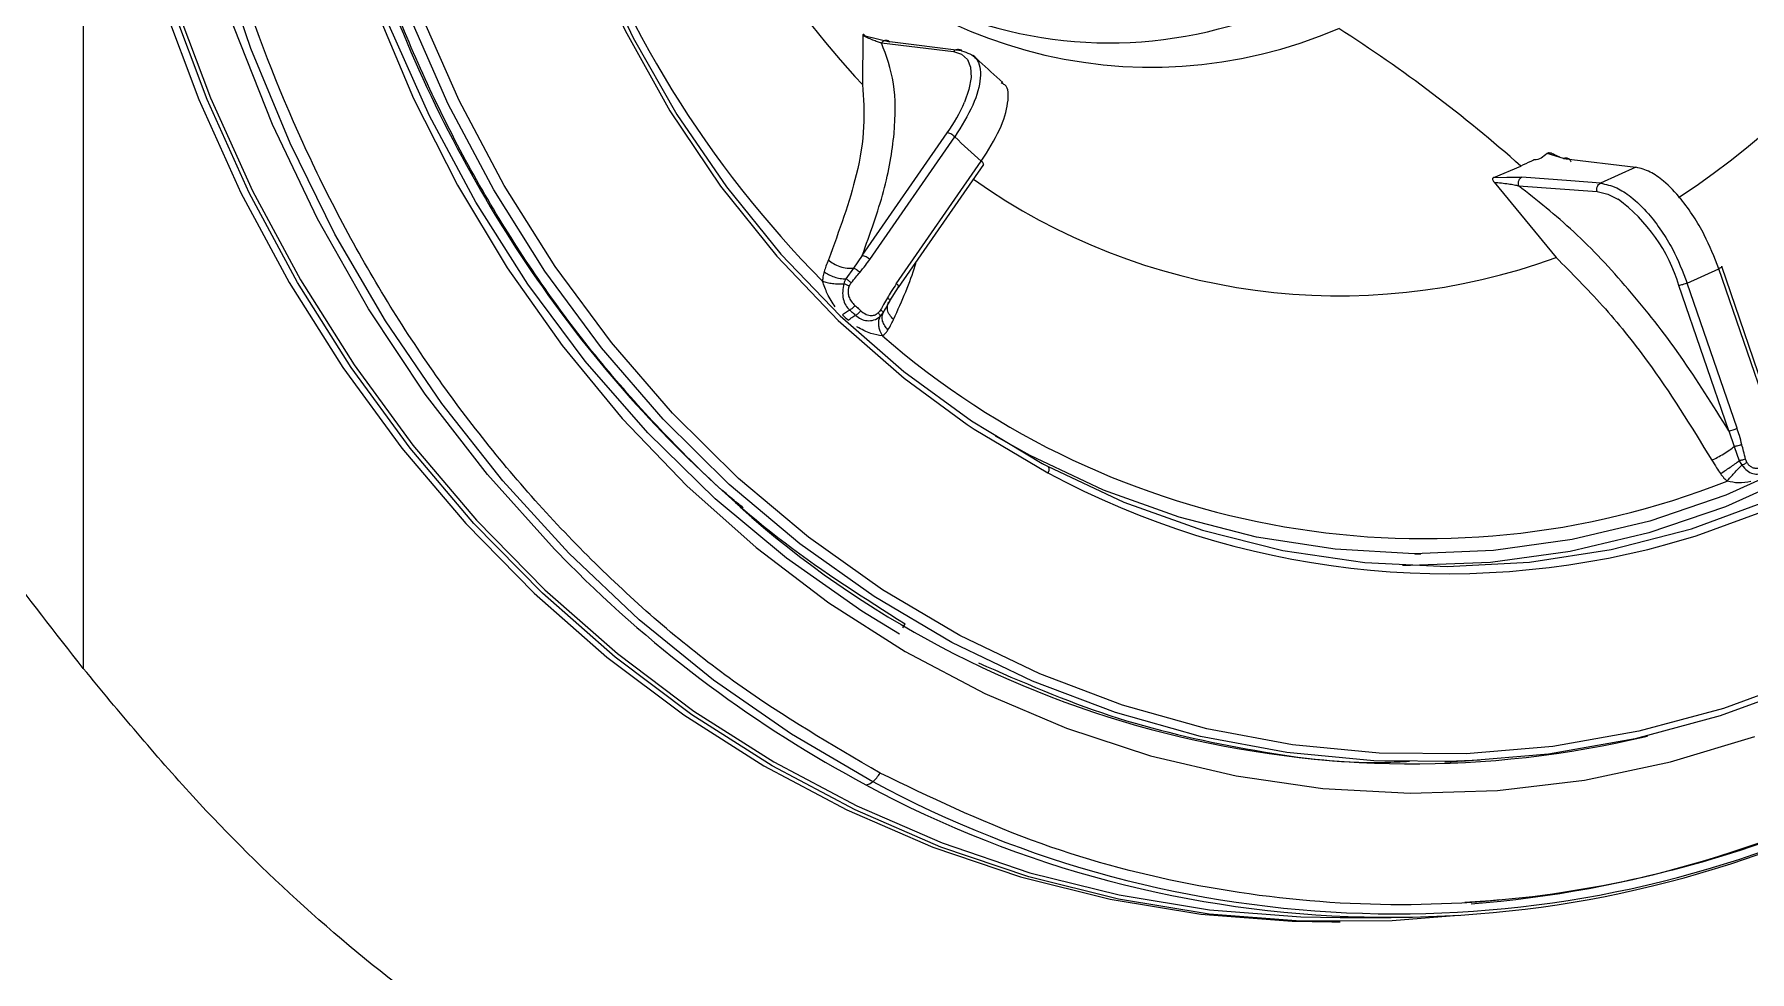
# Model space of a CAD drawing. Extents: x 939 to 1039, y 781 to 934.
# Drawn here: x 967.277 to 970.398, y 815.889 to 817.593 of the extents above; entities that cross this region are included whole.
import ezdxf

# ---------------------------------------------------------------- set-up
doc = ezdxf.new("R2010")
doc.units = 0
doc.header["$MEASUREMENT"] = 0
doc.layers.add('1', color=4, linetype='Continuous')

# ---------------------------------------------------------------- blocks, each defined once
blk = doc.blocks.new('Envoy')
at = {"layer": '1', "color": 3, "linetype": 'Continuous', "lineweight": 25}
for p, q in [((28.7128, 19.1585), (28.7128, 17.2654)), ((30.1311, 18.4162), (30.1306, 18.3272)), ((30.1351, 18.4161), (30.1799, 18.4047)), ((30.165, 18.403), (30.2958, 18.3872)), ((30.3107, 18.3888), (30.1799, 18.4047)), ((30.1298, 18.0165), (30.2845, 18.2396)), ((30.1435, 18.0092), (30.2982, 18.2322)), ((31.4059, 18.1929), (31.3758, 18.202)), ((31.3992, 18.195), (31.3892, 18.1992)), ((30.1918, 17.965), (30.3465, 18.188)), ((30.1958, 17.9583), (30.3509, 18.1819)), ((31.2792, 18.1584), (31.328, 18.179)), ((31.4059, 18.193), (31.5375, 18.1769)), ((31.5375, 18.1769), (31.4731, 18.1479)), ((31.2792, 18.1584), (31.3028, 18.1586)), ((31.2795, 18.1497), (31.3922, 18.0127)), ((31.3028, 18.1586), (31.33, 18.1588)), ((31.3238, 18.1433), (31.4668, 18.1325)), ((31.4192, 18.152), (31.33, 18.1588)), ((31.4731, 18.1479), (31.4192, 18.152)), ((30.1298, 18.0165), (30.1138, 17.9934)), ((30.1138, 17.9934), (30.1, 17.9738)), ((31.6308, 17.9664), (31.6883, 17.9923)), ((31.779, 17.7282), (31.6883, 17.9923)), ((31.7843, 17.732), (31.6937, 17.9962)), ((30.1803, 17.9341), (30.196, 17.9589)), ((31.7062, 17.6979), (31.6156, 17.962)), ((31.7214, 17.7022), (31.6308, 17.9664)), ((30.1678, 17.9119), (30.1719, 17.9192)), ((30.1719, 17.9192), (30.1798, 17.9331)), ((30.1621, 17.9051), (30.1678, 17.9119)), ((30.1666, 17.8703), (30.1634, 17.8766)), ((31.7062, 17.6979), (31.7163, 17.6692)), ((31.7163, 17.6692), (31.7252, 17.6432)), ((31.7252, 17.6432), (31.73, 17.6351)), ((31.135, 17.474), (31.146, 17.474)), ((30.2037, 17.3393), (30.208, 17.3464)), ((31.1897, 17.0954), (31.2131, 17.0963)), ((31.2532, 17.0988), (31.1972, 17.0964)), ((30.9844, 16.8047), (30.9995, 16.8047)), ((30.9995, 16.8126), (31.0919, 16.8126))]:
    blk.add_line(p, q, dxfattribs=at)
at = {"layer": '1', "color": 3, "linetype": 'Continuous', "lineweight": 25, "flags": 128}
for points in [[(30.149, 17.0597), (30.0012, 17.1459), (29.8592, 17.2442), (29.7239, 17.3541), (29.5959, 17.475), (29.476, 17.6064), (29.3648, 17.7474), (29.2628, 17.8974), (29.1706, 18.0555), (29.0888, 18.2209), (29.0177, 18.3927), (28.9577, 18.57), (28.9092, 18.7519), (28.8723, 18.9373), (28.8474, 19.1254), (28.8345, 19.315), (28.8337, 19.5052), (28.8449, 19.695), (28.8683, 19.8833), (28.9035, 20.0691), (28.9505, 20.2515), (29.009, 20.4295)], [(29.736, 20.4762), (29.6635, 20.3314), (29.6019, 20.18), (29.5517, 20.0232), (29.5133, 19.8621), (29.4869, 19.6978), (29.4727, 19.5315), (29.4709, 19.3645), (29.4813, 19.1979), (29.5041, 19.0329), (29.5389, 18.8707), (29.5855, 18.7125), (29.6437, 18.5593), (29.713, 18.4124), (29.7928, 18.2727), (29.8827, 18.1412), (29.9819, 18.019), (30.0898, 17.9068), (30.2056, 17.8056), (30.3285, 17.7159), (30.4575, 17.6385)], [(31.8362, 17.6204), (31.7004, 17.5594), (31.5607, 17.5119), (31.4179, 17.4781), (31.2731, 17.4584), (31.1274, 17.4528), (31.1125, 17.453)], [(28.8567, 18.4756), (28.9227, 18.3), (28.9996, 18.1303), (29.0872, 17.9676), (29.1848, 17.8126), (29.2921, 17.6662), (29.4084, 17.5292), (29.5331, 17.4023), (29.6655, 17.2861), (29.805, 17.1814), (29.9508, 17.0886), (30.1021, 17.0083), (30.258, 16.9408), (30.4179, 16.8866), (30.5808, 16.846), (30.7459, 16.819), (30.9122, 16.806), (30.9844, 16.8047)], [(31.2145, 16.8163), (31.094, 16.8069), (30.9273, 16.806), (30.761, 16.819), (30.5959, 16.846), (30.433, 16.8866), (30.2731, 16.9408), (30.1172, 17.0083), (29.9659, 17.0886), (29.8201, 17.1814), (29.6806, 17.2861), (29.5482, 17.4023), (29.4235, 17.5292), (29.3072, 17.6662), (29.1999, 17.8126), (29.1023, 17.9676), (29.0147, 18.1303), (28.9378, 18.3), (28.8718, 18.4756)], [(28.8782, 18.4785), (28.944, 18.3033), (29.0207, 18.1342), (29.1079, 17.9719), (29.2053, 17.8174), (29.3123, 17.6715), (29.4282, 17.5349), (29.5525, 17.4083), (29.6846, 17.2925), (29.8236, 17.1881), (29.969, 17.0956), (30.1198, 17.0155), (30.2753, 16.9483), (30.4347, 16.8942), (30.5971, 16.8537), (30.7617, 16.8268), (30.9275, 16.8139), (30.9995, 16.8126)], [(29.5966, 17.4554), (29.57, 17.4824), (29.4478, 17.6183), (29.3348, 17.7643), (29.2317, 17.9195), (29.139, 18.0832), (29.0572, 18.2544), (28.9868, 18.4321), (28.9281, 18.6153), (28.8815, 18.8031), (28.8473, 18.9943), (28.8257, 19.1879), (28.8167, 19.3828), (28.8205, 19.578), (28.837, 19.7723), (28.866, 19.9646), (28.9075, 20.1539), (28.9613, 20.3391), (29.0269, 20.5192)], [(29.2444, 18.466), (29.3137, 18.3019), (29.3937, 18.1443), (29.4841, 17.9942), (29.5841, 17.8525), (29.6933, 17.72), (29.811, 17.5974), (29.9366, 17.4855), (30.0692, 17.3849), (30.2081, 17.2963), (30.3526, 17.2201), (30.5016, 17.1568), (30.6545, 17.1067), (30.8103, 17.0702), (30.968, 17.0475), (31.1268, 17.0386), (31.2857, 17.0437), (31.4438, 17.0627), (31.6002, 17.0956), (31.7539, 17.142)], [(31.8422, 17.2348), (31.6907, 17.1793), (31.5358, 17.1376), (31.3786, 17.1099), (31.22, 17.0965), (31.0609, 17.0974), (30.9024, 17.1125), (30.7454, 17.1419), (30.5909, 17.1853), (30.4398, 17.2424), (30.2931, 17.3129), (30.1517, 17.3964), (30.0164, 17.4923), (29.888, 17.6001), (29.7674, 17.7191), (29.6554, 17.8486), (29.5525, 17.9878), (29.4594, 18.1357), (29.3767, 18.2916), (29.3049, 18.4545)], [(31.8471, 17.248), (31.6965, 17.1928), (31.5426, 17.1514), (31.3863, 17.1239), (31.2286, 17.1106), (31.0705, 17.1114), (30.9129, 17.1265), (30.7569, 17.1557), (30.6033, 17.1988), (30.4532, 17.2556), (30.3073, 17.3257), (30.1668, 17.4086), (30.0323, 17.504), (29.9047, 17.6112), (29.7849, 17.7295), (29.6734, 17.8581), (29.5712, 17.9965), (29.4787, 18.1435), (29.3965, 18.2985), (29.3251, 18.4603)], [(30.1976, 17.3278), (30.1294, 17.3696), (29.9923, 17.4659), (29.8621, 17.5741), (29.7398, 17.6938), (29.626, 17.824), (29.5214, 17.9641), (29.4267, 18.1131), (29.3425, 18.2702), (29.2693, 18.4344), (29.2075, 18.6047), (29.1575, 18.78), (29.1197, 18.9592), (29.0942, 19.1413), (29.0812, 19.3252), (29.0808, 19.5096), (29.0931, 19.6935), (29.1178, 19.8757), (29.1549, 20.0552), (29.2042, 20.2307), (29.2383, 20.3307)], [(29.6198, 20.246), (29.5667, 20.0965), (29.5217, 19.9312), (29.4894, 19.762), (29.4701, 19.5902), (29.464, 19.4172), (29.471, 19.2442), (29.4911, 19.0725), (29.5242, 18.9035), (29.57, 18.7385), (29.6282, 18.5787), (29.6983, 18.4253), (29.7798, 18.2795), (29.872, 18.1424), (29.9744, 18.015), (30.086, 17.8984), (30.206, 17.7934), (30.3205, 17.7094)], [(32.8222, 19.1062), (32.8041, 18.9989), (32.7668, 18.8391), (32.7178, 18.6835), (32.6575, 18.5333), (32.5863, 18.3894), (32.5047, 18.253), (32.4133, 18.1251), (32.3128, 18.0064), (32.2039, 17.898), (32.0874, 17.8006), (31.9641, 17.7148), (31.8348, 17.6414), (31.7007, 17.5808), (31.5625, 17.5335), (31.4213, 17.4998), (31.2782, 17.4799), (31.134, 17.474), (30.99, 17.4822), (30.8471, 17.5044), (30.7064, 17.5404), (30.5688, 17.5899), (30.4354, 17.6527), (30.3723, 17.6878)], [(30.467, 17.6334), (30.6057, 17.568), (30.7488, 17.5168), (30.8953, 17.48), (31.044, 17.4581), (31.1939, 17.4511), (31.3436, 17.459), (31.4922, 17.482), (31.6386, 17.5197), (31.7814, 17.5719), (31.9198, 17.6382), (32.0526, 17.718), (32.1788, 17.8109), (32.2975, 17.916), (32.4078, 18.0325), (32.5088, 18.1597), (32.5997, 18.2965), (32.68, 18.4418), (32.7488, 18.5946)], [(31.5945, 17.4913), (31.6473, 17.5067), (31.7911, 17.5592), (31.9304, 17.626), (32.0641, 17.7064), (32.1912, 17.7999), (32.3108, 17.9057), (32.4218, 18.0231), (32.5235, 18.1511), (32.615, 18.2888), (32.6958, 18.4351), (32.7651, 18.589)], [(30.2959, 18.3872), (30.3107, 18.3826), (30.3212, 18.3729), (30.327, 18.3586), (30.3279, 18.3401), (30.3239, 18.3182), (30.3158, 18.2952)], [(31.4669, 18.1325), (31.4862, 18.128), (31.5048, 18.1188)], [(30.3205, 17.7094), (30.3336, 17.7007), (30.4677, 17.6212)], [(31.2897, 16.8449), (31.2728, 16.8433), (31.2262, 16.8397)]]:
    blk.add_lwpolyline(points, dxfattribs=at)
at = {"layer": '1', "color": 3, "linetype": 'Continuous', "lineweight": 25}
for centre, radius, start, end in [((30.8129, 19.3504), 1.4672, 303.1396, 350.4854), ((31.2215, 19.3602), 1.5024, 198.6231, 223.438), ((31.4364, 19.3374), 1.942, 198.5845, 224.7656), ((30.656, 19.2192), 0.8604, 215.8904, 293.337), ((30.5802, 19.1887), 0.7857, 245.9673, 293.5611), ((29.5801, 16.2101), 2.6328, 48.403, 57.4431), ((30.0407, 18.4133), 0.2994, 324.5306, 336.7727), ((31.2684, 19.2451), 1.4026, 226.2322, 228.908), ((30.998, 19.0962), 1.153, 234.7241, 289.9913), ((31.3245, 17.8738), 0.3042, 16.856, 53.6288), ((30.1243, 17.9898), 0.0273, 45.2227, 78.2954), ((30.1901, 17.9597), 0.00561, 343.2029, 72.4729), ((31.3156, 19.2357), 1.8039, 227.3644, 227.8222), ((31.1527, 19.0047), 1.5031, 229.0004, 291.4915), ((31.7009, 17.7457), 0.0481, 276.4152, 295.3261), ((31.1599, 18.9395), 1.4785, 241.6371, 242.0526), ((30.4621, 17.627), 0.00805, 313.5603, 52.8674), ((31.1938, 18.968), 1.5301, 241.6685, 285.1825), ((31.1306, 18.9281), 1.8359, 228.2393, 283.4708), ((31.2073, 19.0574), 2.2717, 224.8446, 241.8685), ((30.1063, 17.1101), 0.066, 310.262, 328.0657), ((31.0822, 18.8642), 2.0325, 274.3853, 298.8021), ((30.1341, 17.0758), 0.0219, 275.4836, 312.8917), ((31.0914, 18.8278), 2.0147, 241.6962, 295.5484), ((31.1018, 18.8284), 2.009, 241.6882, 294.781)]:
    blk.add_arc(centre, radius, start, end, dxfattribs=at)
for points, knots in [([(30.1623, 17.0752), (30.0746, 17.1265), (29.8992, 17.2291), (29.661, 17.4312), (29.4465, 17.6646), (29.2607, 17.9288), (29.1065, 18.2183), (28.9866, 18.5286), (28.903, 18.8541), (28.8572, 19.1893), (28.8498, 19.5286), (28.8817, 19.8658), (28.9492, 20.1967), (29.0251, 20.4052), (29.0631, 20.5094)], [0, 0, 0, 0, 0.083333, 0.166667, 0.25, 0.333333, 0.416666, 0.5, 0.583333, 0.666667, 0.75, 0.833333, 0.916667, 1, 1, 1, 1]), ([(29.9132, 17.5576), (29.9078, 17.5621), (29.862, 17.5991), (29.7819, 17.6784), (29.6743, 17.7954), (29.5751, 17.922), (29.484, 18.0563), (29.4018, 18.198), (29.3287, 18.3462), (29.2652, 18.5002), (29.2116, 18.659), (29.1683, 18.8219), (29.1354, 18.988), (29.1131, 19.1564), (29.1016, 19.3263), (29.1009, 19.4966), (29.111, 19.6666), (29.1318, 19.8352), (29.1632, 20.0017), (29.2053, 20.165), (29.2488, 20.299), (29.2795, 20.3775), (29.29, 20.4043)], [0, 0, 0, 0, 0.007251, 0.060922, 0.114579, 0.168223, 0.221856, 0.27548, 0.329095, 0.382704, 0.436308, 0.489908, 0.543504, 0.597098, 0.650689, 0.704279, 0.757868, 0.811456, 0.865043, 0.918631, 0.972219, 1, 1, 1, 1]), ([(29.2549, 20.3239), (29.2251, 20.2331), (29.1653, 20.0517), (29.114, 19.7659), (29.0919, 19.4759), (29.1022, 19.1847), (29.1437, 18.8973), (29.2162, 18.6181), (29.3185, 18.3514), (29.4489, 18.1014), (29.6054, 17.8719), (29.7858, 17.6671), (29.9861, 17.4873), (30.1341, 17.3934), (30.208, 17.3464)], [0, 0, 0, 0, 0.083333, 0.166667, 0.25, 0.333333, 0.416667, 0.5, 0.583333, 0.666667, 0.75, 0.833333, 0.916667, 1, 1, 1, 1]), ([(28.7128, 17.2654), (28.6622, 17.3301), (28.5585, 17.4629), (28.4037, 17.6773), (28.252, 17.8984), (28.1034, 18.1255), (27.9574, 18.3569), (27.8045, 18.6076), (27.6439, 18.8782), (27.4784, 19.1636), (27.3134, 19.4527), (27.1482, 19.7441), (27.0378, 19.9386), (26.9813, 20.038)], [0, 0, 0, 0, 0.078376, 0.160794, 0.247505, 0.327034, 0.410498, 0.497988, 0.594708, 0.696564, 0.797277, 0.896353, 1, 1, 1, 1]), ([(30.1351, 18.4161), (30.1348, 18.4164), (30.1341, 18.4171), (30.1331, 18.4178), (30.1324, 18.4183), (30.1316, 18.4184), (30.131, 18.4179), (30.1311, 18.4168), (30.1311, 18.4162)], [0, 0, 0, 0, 0.102364, 0.201499, 0.304909, 0.419754, 0.680152, 1, 1, 1, 1]), ([(30.1311, 18.4162), (30.138, 18.4132), (30.1478, 18.409), (30.1577, 18.4054), (30.1618, 18.404), (30.1636, 18.4035), (30.1644, 18.4032), (30.1647, 18.4031), (30.1649, 18.4031), (30.165, 18.4031), (30.165, 18.403), (30.165, 18.403), (30.165, 18.403)], [0, 0, 0, 0, 0.5605937, 0.8068751, 0.9150725, 0.9626568, 0.9835676, 0.9927798, 0.9968199, 0.9986056, 0.9993919, 1, 1, 1, 1]), ([(30.1298, 18.0165), (30.1441, 18.0561), (30.1728, 18.1354), (30.1906, 18.2401), (30.1908, 18.3325), (30.1736, 18.3795), (30.165, 18.403)], [0, 0, 0, 0, 0.249991, 0.500001, 0.75001, 1, 1, 1, 1]), ([(30.1799, 18.4047), (30.1794, 18.4051), (30.1783, 18.4061), (30.1764, 18.407), (30.1743, 18.4075), (30.1722, 18.4075), (30.1702, 18.407), (30.1682, 18.4061), (30.1665, 18.4048), (30.1655, 18.4036), (30.165, 18.403)], [0, 0, 0, 0, 0.124949, 0.249947, 0.374951, 0.499975, 0.624981, 0.749964, 0.874955, 1, 1, 1, 1]), ([(30.2958, 18.3872), (30.2969, 18.3883), (30.2989, 18.3905), (30.3031, 18.3919), (30.3073, 18.3915), (30.3096, 18.3897), (30.3107, 18.3888)], [0, 0, 0, 0, 0.249949, 0.500004, 0.750007, 1, 1, 1, 1]), ([(30.3107, 18.3888), (30.321, 18.3853), (30.3417, 18.3782), (30.3477, 18.3413), (30.3347, 18.2909), (30.3104, 18.2518), (30.2982, 18.2322)], [0, 0, 0, 0, 0.249606, 0.500027, 0.750015, 1, 1, 1, 1]), ([(30.3857, 18.331), (30.3712, 18.3438), (30.353, 18.3598), (30.3354, 18.3768), (30.3318, 18.3803)], [0, 0, 0, 0, 0.793453, 1, 1, 1, 1]), ([(30.1306, 18.3272), (30.1321, 18.3023), (30.1353, 18.2527), (30.1196, 18.1481), (30.0877, 18.0615), (30.0683, 18.0086)], [0, 0, 0, 0, 0.280163, 0.560321, 1, 1, 1, 1]), ([(33.156, 18.3362), (33.1113, 18.2356), (33.0219, 18.0343), (32.8457, 17.7611), (32.6422, 17.5151), (32.4119, 17.302), (32.1595, 17.1251), (31.8891, 16.9875), (31.6053, 16.8916), (31.3131, 16.8391), (31.0173, 16.8306), (30.7234, 16.8672), (30.4349, 16.9446), (30.2532, 17.0317), (30.1623, 17.0752)], [0, 0, 0, 0, 0.0833337, 0.166667, 0.2500002, 0.3333334, 0.416667, 0.5000001, 0.5833336, 0.666667, 0.7500002, 0.8333336, 0.9166668, 1, 1, 1, 1]), ([(30.3465, 18.188), (30.3588, 18.2076), (30.3833, 18.2467), (30.3968, 18.295), (30.3961, 18.3244), (30.3849, 18.3291), (30.3825, 18.3301)], [0, 0, 0, 0, 0.3044438, 0.6099208, 0.9154141, 1, 1, 1, 1]), ([(30.2982, 18.2322), (30.2971, 18.2332), (30.2948, 18.2351), (30.2909, 18.2375), (30.2872, 18.2392), (30.2854, 18.2395), (30.2845, 18.2396)], [0, 0, 0, 0, 0.250026, 0.4999313, 0.7500643, 1, 1, 1, 1]), ([(31.3758, 18.202), (31.3686, 18.1957), (31.3614, 18.1894), (31.3523, 18.1903), (31.3523, 18.1903), (31.3523, 18.1903), (31.3522, 18.1902), (31.3516, 18.19), (31.3496, 18.189), (31.3417, 18.1852), (31.334, 18.1817), (31.328, 18.179)], [0, 0, 0, 0, 0.4930912, 0.4931794, 0.4933419, 0.4938088, 0.4954688, 0.5017692, 0.5260544, 0.6215062, 1, 1, 1, 1]), ([(31.3892, 18.1992), (31.3879, 18.2), (31.3856, 18.2016), (31.3818, 18.2028), (31.3783, 18.203), (31.3766, 18.2023), (31.3758, 18.202)], [0, 0, 0, 0, 0.353591, 0.637189, 0.821652, 1, 1, 1, 1]), ([(30.349, 18.1807), (30.3496, 18.1808), (30.3508, 18.1811), (30.3507, 18.1828), (30.3494, 18.1852), (30.3475, 18.1871), (30.3465, 18.188)], [0, 0, 0, 0, 0.249942, 0.499997, 0.750028, 1, 1, 1, 1]), ([(31.4059, 18.193), (31.4065, 18.1932), (31.4079, 18.1938), (31.4099, 18.194), (31.412, 18.1938), (31.414, 18.1931), (31.4158, 18.192), (31.4173, 18.1905), (31.4186, 18.1886), (31.4191, 18.1872), (31.4194, 18.1865)], [0, 0, 0, 0, 0.125004, 0.249941, 0.37502, 0.499973, 0.624971, 0.749983, 0.87502, 1, 1, 1, 1]), ([(31.6883, 17.9923), (31.6801, 18.0132), (31.6671, 18.0463), (31.6422, 18.0885), (31.6173, 18.1231), (31.5901, 18.151), (31.5619, 18.1709), (31.546, 18.1748), (31.5375, 18.1769)], [0, 0, 0, 0, 0.224688, 0.356077, 0.499862, 0.686816, 0.832634, 1, 1, 1, 1]), ([(31.2792, 18.1584), (31.2787, 18.1582), (31.2778, 18.1577), (31.2769, 18.1568), (31.2765, 18.1558), (31.2765, 18.1542), (31.2774, 18.1521), (31.2788, 18.1505), (31.2795, 18.1497)], [0, 0, 0, 0, 0.112663, 0.225906, 0.332783, 0.451246, 0.700714, 1, 1, 1, 1]), ([(31.2795, 18.1497), (31.2884, 18.1488), (31.3012, 18.1476), (31.3141, 18.1453), (31.3196, 18.1442), (31.3219, 18.1437), (31.3229, 18.1435), (31.3234, 18.1434), (31.3236, 18.1433), (31.3237, 18.1433), (31.3237, 18.1433), (31.3237, 18.1433)], [0, 0, 0, 0, 0.560558, 0.806863, 0.915065, 0.962653, 0.983571, 0.992778, 0.996822, 0.998594, 1, 1, 1, 1]), ([(31.33, 18.1588), (31.3294, 18.1585), (31.3282, 18.1578), (31.3265, 18.1564), (31.3251, 18.1546), (31.3241, 18.1526), (31.3234, 18.1503), (31.3231, 18.1479), (31.3232, 18.1456), (31.3236, 18.1441), (31.3238, 18.1433)], [0, 0, 0, 0, 0.12504, 0.249982, 0.3750146, 0.5000237, 0.6249992, 0.749949, 0.8750169, 1, 1, 1, 1]), ([(31.7062, 17.6979), (31.6774, 17.7441), (31.6198, 17.8364), (31.5242, 17.9575), (31.4248, 18.0636), (31.3574, 18.1167), (31.3237, 18.1433)], [0, 0, 0, 0, 0.249994, 0.500002, 0.75001, 1, 1, 1, 1]), ([(31.4668, 18.1325), (31.4665, 18.134), (31.4659, 18.1371), (31.467, 18.1418), (31.4694, 18.1458), (31.4719, 18.1472), (31.4731, 18.1479)], [0, 0, 0, 0, 0.250055, 0.500029, 0.749939, 1, 1, 1, 1]), ([(31.4731, 18.1479), (31.4828, 18.1459), (31.5003, 18.1423), (31.5303, 18.1227), (31.5582, 18.0959), (31.5837, 18.0625), (31.6093, 18.0207), (31.6225, 17.9874), (31.6308, 17.9664)], [0, 0, 0, 0, 0.176851, 0.320299, 0.500152, 0.642477, 0.773367, 1, 1, 1, 1]), ([(30.0683, 18.0086), (30.0667, 18.0047), (30.064, 17.9978), (30.0616, 17.9904), (30.0605, 17.9871)], [0, 0, 0, 0, 0.559329, 1, 1, 1, 1]), ([(30.0683, 18.0086), (30.0713, 18.0062), (30.0774, 18.0012), (30.0894, 17.9958), (30.1023, 17.9927), (30.11, 17.9932), (30.1138, 17.9934)], [0, 0, 0, 0, 0.23345, 0.486588, 0.746997, 1, 1, 1, 1]), ([(30.1253, 17.9855), (30.1288, 17.9898), (30.1351, 17.9974), (30.1409, 18.0056), (30.1435, 18.0092)], [0, 0, 0, 0, 0.559949, 1, 1, 1, 1]), ([(31.3922, 18.0127), (31.4205, 17.9844), (31.4771, 17.9278), (31.5747, 17.8073), (31.6374, 17.7062), (31.6756, 17.6444)], [0, 0, 0, 0, 0.280161, 0.56032, 1, 1, 1, 1]), ([(30.0605, 17.9871), (30.0597, 17.9841), (30.0582, 17.9786), (30.0578, 17.9726), (30.0576, 17.9699)], [0, 0, 0, 0, 0.559001, 1, 1, 1, 1]), ([(30.0605, 17.9871), (30.0631, 17.9853), (30.0686, 17.9815), (30.0788, 17.9772), (30.0896, 17.9743), (30.0966, 17.974), (30.1, 17.9738)], [0, 0, 0, 0, 0.240038, 0.493086, 0.749795, 1, 1, 1, 1]), ([(30.1098, 17.9667), (30.1127, 17.9702), (30.1178, 17.9765), (30.123, 17.9827), (30.1253, 17.9855)], [0, 0, 0, 0, 0.55997, 1, 1, 1, 1]), ([(30.1253, 17.9855), (30.1245, 17.9864), (30.1227, 17.9882), (30.1196, 17.9906), (30.1164, 17.9925), (30.1147, 17.9931), (30.1138, 17.9934)], [0, 0, 0, 0, 0.243126, 0.499986, 0.756901, 1, 1, 1, 1]), ([(30.187, 17.9002), (30.2022, 17.9341), (30.2185, 17.9707), (30.2274, 18.0026), (30.2281, 18.0049)], [0, 0, 0, 0, 0.929673, 1, 1, 1, 1]), ([(31.6923, 17.9966), (31.6928, 17.9966), (31.694, 17.9964), (31.6936, 17.9954), (31.6918, 17.994), (31.6895, 17.9929), (31.6883, 17.9923)], [0, 0, 0, 0, 0.250017, 0.499957, 0.749986, 1, 1, 1, 1]), ([(30.0805, 17.9231), (30.0754, 17.9307), (30.0663, 17.9447), (30.0603, 17.962), (30.0576, 17.9699)], [0, 0, 0, 0, 0.548807, 1, 1, 1, 1]), ([(30.0576, 17.9699), (30.0603, 17.969), (30.0657, 17.9671), (30.0757, 17.9654), (30.0863, 17.9646), (30.093, 17.9649), (30.0964, 17.9651)], [0, 0, 0, 0, 0.241756, 0.494693, 0.750456, 1, 1, 1, 1]), ([(30.0964, 17.9651), (30.0955, 17.9605), (30.0937, 17.9514), (30.0947, 17.9375), (30.0992, 17.9257), (30.1045, 17.92), (30.1071, 17.9173)], [0, 0, 0, 0, 0.269403, 0.526324, 0.770502, 1, 1, 1, 1]), ([(30.1, 17.9738), (30.0992, 17.9723), (30.0977, 17.9695), (30.0968, 17.9665), (30.0964, 17.9651)], [0, 0, 0, 0, 0.564953, 1, 1, 1, 1]), ([(30.1061, 17.9607), (30.1053, 17.9611), (30.1039, 17.962), (30.1013, 17.9632), (30.0988, 17.9643), (30.0972, 17.9648), (30.0964, 17.9651)], [0, 0, 0, 0, 0.246467, 0.499962, 0.753305, 1, 1, 1, 1]), ([(30.1098, 17.9667), (30.1091, 17.9674), (30.1076, 17.9688), (30.105, 17.9709), (30.1024, 17.9727), (30.1008, 17.9734), (30.1, 17.9738)], [0, 0, 0, 0, 0.245265, 0.500033, 0.75473, 1, 1, 1, 1]), ([(30.1061, 17.9607), (30.1054, 17.9588), (30.104, 17.9549), (30.1039, 17.9482), (30.1056, 17.9406), (30.1098, 17.9326), (30.1142, 17.9281), (30.1165, 17.9257)], [0, 0, 0, 0, 0.14952, 0.312772, 0.494634, 0.732652, 1, 1, 1, 1]), ([(30.1061, 17.9607), (30.1067, 17.9619), (30.1077, 17.964), (30.1092, 17.9658), (30.1098, 17.9667)], [0, 0, 0, 0, 0.559532, 1, 1, 1, 1]), ([(30.1918, 17.965), (30.1887, 17.9603), (30.1831, 17.952), (30.178, 17.9432), (30.1758, 17.9394)], [0, 0, 0, 0, 0.559929, 1, 1, 1, 1]), ([(31.6308, 17.9664), (31.6295, 17.9658), (31.6268, 17.9647), (31.6224, 17.9633), (31.6183, 17.9623), (31.6165, 17.9621), (31.6156, 17.962)], [0, 0, 0, 0, 0.249985, 0.499995, 0.749994, 1, 1, 1, 1]), ([(30.0938, 17.9086), (30.0964, 17.9106), (30.101, 17.9142), (30.1052, 17.9163), (30.1071, 17.9173)], [0, 0, 0, 0, 0.56074, 1, 1, 1, 1]), ([(30.1165, 17.9257), (30.1158, 17.9249), (30.1145, 17.9231), (30.112, 17.9206), (30.1094, 17.9185), (30.1078, 17.9177), (30.1071, 17.9173)], [0, 0, 0, 0, 0.244685, 0.499992, 0.7553614, 1, 1, 1, 1]), ([(30.1177, 17.9076), (30.1157, 17.9094), (30.1121, 17.9126), (30.1086, 17.9158), (30.1071, 17.9173)], [0, 0, 0, 0, 0.55997, 1, 1, 1, 1]), ([(30.1165, 17.9257), (30.1185, 17.9239), (30.122, 17.9207), (30.1255, 17.9175), (30.127, 17.9161)], [0, 0, 0, 0, 0.559937, 1, 1, 1, 1]), ([(30.127, 17.9161), (30.1264, 17.9152), (30.125, 17.9134), (30.1226, 17.9109), (30.12, 17.9088), (30.1184, 17.908), (30.1177, 17.9076)], [0, 0, 0, 0, 0.244673, 0.50007, 0.755418, 1, 1, 1, 1]), ([(30.127, 17.9161), (30.1302, 17.9136), (30.1362, 17.9089), (30.1458, 17.9067), (30.1536, 17.9081), (30.1573, 17.911), (30.159, 17.9123)], [0, 0, 0, 0, 0.333262, 0.622143, 0.821206, 1, 1, 1, 1]), ([(30.1633, 17.9178), (30.1626, 17.9167), (30.1613, 17.9147), (30.1597, 17.913), (30.159, 17.9123)], [0, 0, 0, 0, 0.559539, 1, 1, 1, 1]), ([(30.1758, 17.9394), (30.1735, 17.9353), (30.1693, 17.9281), (30.1651, 17.9209), (30.1633, 17.9178)], [0, 0, 0, 0, 0.559989, 1, 1, 1, 1]), ([(30.1633, 17.9178), (30.164, 17.9172), (30.1655, 17.916), (30.167, 17.9143), (30.1679, 17.9129), (30.1678, 17.9122), (30.1678, 17.9119)], [0, 0, 0, 0, 0.245412, 0.499907, 0.754696, 1, 1, 1, 1]), ([(30.187, 17.9002), (30.1844, 17.9028), (30.1792, 17.9083), (30.1752, 17.9168), (30.1756, 17.9217), (30.1758, 17.9237)], [0, 0, 0, 0, 0.34764, 0.7227709, 1, 1, 1, 1]), ([(30.1758, 17.9237), (30.1757, 17.9246), (30.1755, 17.9283), (30.1779, 17.931), (30.1798, 17.9331)], [0, 0, 0, 0, 0.223148, 1, 1, 1, 1]), ([(30.1758, 17.9394), (30.1766, 17.9387), (30.1784, 17.9373), (30.18, 17.9354), (30.1806, 17.9339), (30.1801, 17.9334), (30.1798, 17.9331)], [0, 0, 0, 0, 0.2430287, 0.4999402, 0.7568505, 1, 1, 1, 1]), ([(30.1044, 17.8989), (30.1067, 17.9007), (30.1113, 17.9043), (30.1155, 17.9065), (30.1177, 17.9076)], [0, 0, 0, 0, 0.497185, 1, 1, 1, 1]), ([(30.1177, 17.9076), (30.1207, 17.9052), (30.1269, 17.9004), (30.1388, 17.8972), (30.1518, 17.8983), (30.1586, 17.9028), (30.1621, 17.9051)], [0, 0, 0, 0, 0.229951, 0.473882, 0.730913, 1, 1, 1, 1]), ([(30.1666, 17.8703), (30.1596, 17.8713), (30.1441, 17.8736), (30.1287, 17.8821), (30.1202, 17.8868)], [0, 0, 0, 0, 0.449629, 1, 1, 1, 1]), ([(30.159, 17.9123), (30.1596, 17.9115), (30.1607, 17.91), (30.162, 17.9073), (30.162, 17.9059), (30.1621, 17.9051)], [0, 0, 0, 0, 0.277232, 0.562187, 1, 1, 1, 1]), ([(30.1634, 17.8766), (30.1625, 17.8792), (30.1606, 17.8843), (30.1596, 17.892), (30.1599, 17.8991), (30.1614, 17.9031), (30.1621, 17.9051)], [0, 0, 0, 0, 0.247607, 0.500743, 0.753536, 1, 1, 1, 1]), ([(30.1767, 17.881), (30.1746, 17.8835), (30.1702, 17.8887), (30.1666, 17.8971), (30.1653, 17.9052), (30.167, 17.9097), (30.1678, 17.9119)], [0, 0, 0, 0, 0.240012, 0.493053, 0.749787, 1, 1, 1, 1]), ([(30.1767, 17.881), (30.1788, 17.8845), (30.1825, 17.8907), (30.1856, 17.8973), (30.187, 17.9002)], [0, 0, 0, 0, 0.559024, 1, 1, 1, 1]), ([(30.1666, 17.8703), (30.1687, 17.872), (30.1725, 17.875), (30.1754, 17.8792), (30.1767, 17.881)], [0, 0, 0, 0, 0.563037, 1, 1, 1, 1]), ([(31.7303, 17.6723), (31.7288, 17.678), (31.7261, 17.688), (31.7229, 17.6979), (31.7214, 17.7022)], [0, 0, 0, 0, 0.559957, 1, 1, 1, 1]), ([(31.6756, 17.6444), (31.679, 17.646), (31.686, 17.6494), (31.6974, 17.656), (31.7084, 17.6629), (31.7137, 17.6671), (31.7163, 17.6692)], [0, 0, 0, 0, 0.233447, 0.486604, 0.74702, 1, 1, 1, 1]), ([(31.7303, 17.6723), (31.7291, 17.672), (31.7269, 17.6712), (31.723, 17.6703), (31.7192, 17.6695), (31.7173, 17.6693), (31.7163, 17.6692)], [0, 0, 0, 0, 0.243111, 0.499988, 0.756918, 1, 1, 1, 1]), ([(31.737, 17.6463), (31.7357, 17.6511), (31.7334, 17.6598), (31.7312, 17.6685), (31.7303, 17.6723)], [0, 0, 0, 0, 0.56002, 1, 1, 1, 1]), ([(31.6756, 17.6444), (31.6784, 17.6398), (31.6833, 17.6315), (31.6888, 17.6234), (31.6912, 17.6198)], [0, 0, 0, 0, 0.559269, 1, 1, 1, 1]), ([(31.6917, 17.6201), (31.6944, 17.6218), (31.6999, 17.6253), (31.7089, 17.6313), (31.7177, 17.6376), (31.7228, 17.6414), (31.7252, 17.6432)], [0, 0, 0, 0, 0.24084, 0.49387, 0.750161, 1, 1, 1, 1]), ([(31.7034, 17.6061), (31.7053, 17.6084), (31.7094, 17.6131), (31.7164, 17.6208), (31.7235, 17.6285), (31.7278, 17.6329), (31.73, 17.6351)], [0, 0, 0, 0, 0.241764, 0.494711, 0.750398, 1, 1, 1, 1]), ([(31.737, 17.6463), (31.7361, 17.646), (31.7342, 17.6454), (31.7311, 17.6445), (31.728, 17.6437), (31.7261, 17.6434), (31.7252, 17.6432)], [0, 0, 0, 0, 0.245424, 0.500051, 0.754679, 1, 1, 1, 1]), ([(31.7394, 17.64), (31.7387, 17.6396), (31.7373, 17.6386), (31.7348, 17.6373), (31.7323, 17.636), (31.7308, 17.6354), (31.73, 17.6351)], [0, 0, 0, 0, 0.246529, 0.500002, 0.753441, 1, 1, 1, 1]), ([(31.73, 17.6351), (31.7332, 17.6316), (31.7394, 17.6246), (31.75, 17.6193), (31.7607, 17.6186), (31.7677, 17.6212), (31.7711, 17.6225)], [0, 0, 0, 0, 0.269085, 0.527093, 0.771129, 1, 1, 1, 1]), ([(31.7394, 17.64), (31.7389, 17.6412), (31.7379, 17.6432), (31.7373, 17.6453), (31.737, 17.6463)], [0, 0, 0, 0, 0.559776, 1, 1, 1, 1]), ([(31.7394, 17.64), (31.7405, 17.6384), (31.7427, 17.635), (31.7478, 17.6315), (31.7544, 17.6293), (31.7626, 17.6295), (31.7683, 17.6316), (31.7713, 17.6328)], [0, 0, 0, 0, 0.149379, 0.312214, 0.49386, 0.732159, 1, 1, 1, 1]), ([(31.6912, 17.6198), (31.6913, 17.6199), (31.6915, 17.62), (31.6916, 17.6201), (31.6917, 17.6201)], [0, 0, 0, 0, 0.559207, 1, 1, 1, 1]), ([(31.6912, 17.6198), (31.6933, 17.6171), (31.6969, 17.6122), (31.7014, 17.608), (31.7034, 17.6061)], [0, 0, 0, 0, 0.558804, 1, 1, 1, 1]), ([(31.7465, 17.6054), (31.7391, 17.6039), (31.7256, 17.6012), (31.7103, 17.6046), (31.7034, 17.6061)], [0, 0, 0, 0, 0.547654, 1, 1, 1, 1]), ([(30.6063, 16.2921), (30.5156, 16.2868), (30.3368, 16.2762), (30.1, 16.3074), (29.8995, 16.3591), (29.7311, 16.4219), (29.5415, 16.5146), (29.3323, 16.6481), (29.1138, 16.8273), (28.9048, 17.0339), (28.7781, 17.1866), (28.7128, 17.2654)], [0, 0, 0, 0, 0.126178, 0.248891, 0.330138, 0.411954, 0.495001, 0.616588, 0.744382, 0.868157, 1, 1, 1, 1]), ([(30.3412, 17.2757), (30.4202, 17.2413), (30.5784, 17.1723), (30.8275, 17.1161), (31.0112, 17.0906), (31.1105, 17.0961), (31.1256, 17.097)], [0, 0, 0, 0, 0.314674, 0.629351, 0.944027, 1, 1, 1, 1])]:
    blk.add_open_spline(points, degree=3, knots=knots, dxfattribs=at)

msp = doc.modelspace()

# ---------------------------------------------------------------- block references
at = {"layer": '1'}
msp.add_blockref('Envoy', (938.6538, 799.1744), dxfattribs=at)

doc.saveas('drawing.dxf')
